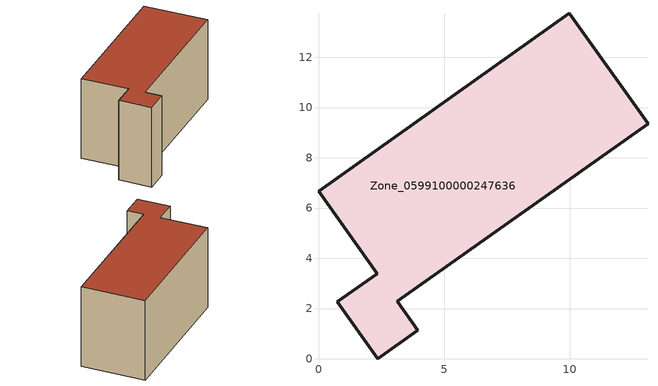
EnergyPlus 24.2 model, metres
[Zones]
Zone_0599100000247636
 floor ground (C_G): 3.13,2.28 3.95,1.13 2.36,0 0.74,2.26 2.33,3.39 0,6.66 9.98,13.75 13.12,9.36 z0
 wall outside (C_F): 13.12,9.36 9.98,13.75 0,6.66 2.33,3.39 0.74,2.26 2.36,0 3.95,1.13 3.13,2.28 13.12,9.36 z0:7.08
 roof outside (C_R): 3.13,2.28 13.12,9.36 9.98,13.75 0,6.66 2.33,3.39 0.74,2.26 2.36,0 3.95,1.13 z7.08
[BUILDING]
Pand.0599100000247636: North Axis=0; Terrain=City; Loads Convergence Tolerance Value=0.04; Temperature Convergence Tolerance Value=0.4; Solar Distribution=FullExterior; Maximum Number of Warmup Days=25; Minimum Number of Warmup Days=1
[Site:Location]
Rotterdam.The.Hague.AP_ZH_NLD Design_Conditions: Latitude=51.96; Longitude=4.45; Time Zone=1; Elevation=-4.5
[SITE:GROUNDTEMPERATURE:BUILDINGSURFACE]
18, 18, 18, 18, 18, 18, 18, 18, 18, 18, 18, 18
[MATERIAL] Thermal Absorptance=0.9; Solar Absorptance=0.7; Visible Absorptance=0.7
Name | Roughness | Thickness | Conductivity | Density | Specific Heat
G.TI.1975-1991 | MediumSmooth | 0.15 | 0.288461 | 540 | 1210
F.TI.1975-1991 | Rough | 0.3 | 0.230769 | 1920 | 840
R.TI.1975-1991 | MediumRough | 0.2 | 0.153846 | 1500 | 1000
[CONSTRUCTION]
C_G: G.TI.1975-1991
C_F: F.TI.1975-1991
C_R: R.TI.1975-1991
[ZONE]
Zone_0599100000247636: Type=1; Multiplier=1; Ceiling Height=Autocalculate; Volume=Autocalculate; Floor Area=autocalculate; Part of Total Floor Area=Yes
[ZONEINFILTRATION:DESIGNFLOWRATE]
Infil_Zone_0599100000247636: Zone or ZoneList or Space or SpaceList=Zone_0599100000247636; Schedule=AlwaysOn; Design Flow Rate Calculation Method=Flow/Area; Flow Rate per Floor Area=0.003; Constant Term Coefficient=1; Temperature Term Coefficient=0; Velocity Term Coefficient=0; Velocity Squared Term Coefficient=0
[HVACTEMPLATE:ZONE:IDEALLOADSAIRSYSTEM]
Zone_0599100000247636: Maximum Heating Supply Air Temperature=50; Minimum Cooling Supply Air Temperature=13; Maximum Heating Supply Air Humidity Ratio=0.0156; Minimum Cooling Supply Air Humidity Ratio=0.0077; Heating Limit=NoLimit; Cooling Limit=NoLimit; Dehumidification Control Type=ConstantSensibleHeatRatio; Cooling Sensible Heat Ratio=0.7; Dehumidification Setpoint=60; Humidification Control Type=None; Humidification Setpoint=30; Outdoor Air Method=None; Outdoor Air Flow Rate per Person=0.00944; Outdoor Air Flow Rate per Zone Floor Area=0; Outdoor Air Flow Rate per Zone=0; Demand Controlled Ventilation Type=None; Outdoor Air Economizer Type=NoEconomizer; Heat Recovery Type=None; Sensible Heat Recovery Effectiveness=0.7; Latent Heat Recovery Effectiveness=0.65
[ZONECONTROL:THERMOSTAT]
ThermostatControl_Zone_0599100000247636: Zone or ZoneList=Zone_0599100000247636; Control Type Schedule=DualSetpointControlType; Control 1=Thermostat_Zone_0599100000247636; Temperature Difference Between Cutout And Setpoint=0
[THERMOSTATSETPOINT:DUALSETPOINT]
Thermostat_Zone_0599100000247636: Heating Setpoint Temperature Schedule=HeatingSetpoint_Zone_0599100000247636; Cooling Setpoint Temperature Schedule=CoolingSetpoint_Zone_0599100000247636
[SCHEDULE:COMPACT]
HeatingSetpoint_Zone_0599100000247636: Through: 12/31, For: AllDays, Until: 24:00, 21
CoolingSetpoint_Zone_0599100000247636: Through: 12/31, For: AllDays, Until: 24:00, 24
DualSetpointControlType: Through: 12/31, For: AllDays, Until: 24:00, 4
AlwaysOn: Through: 12/31, For: AllDays, Until: 24:00, 1
